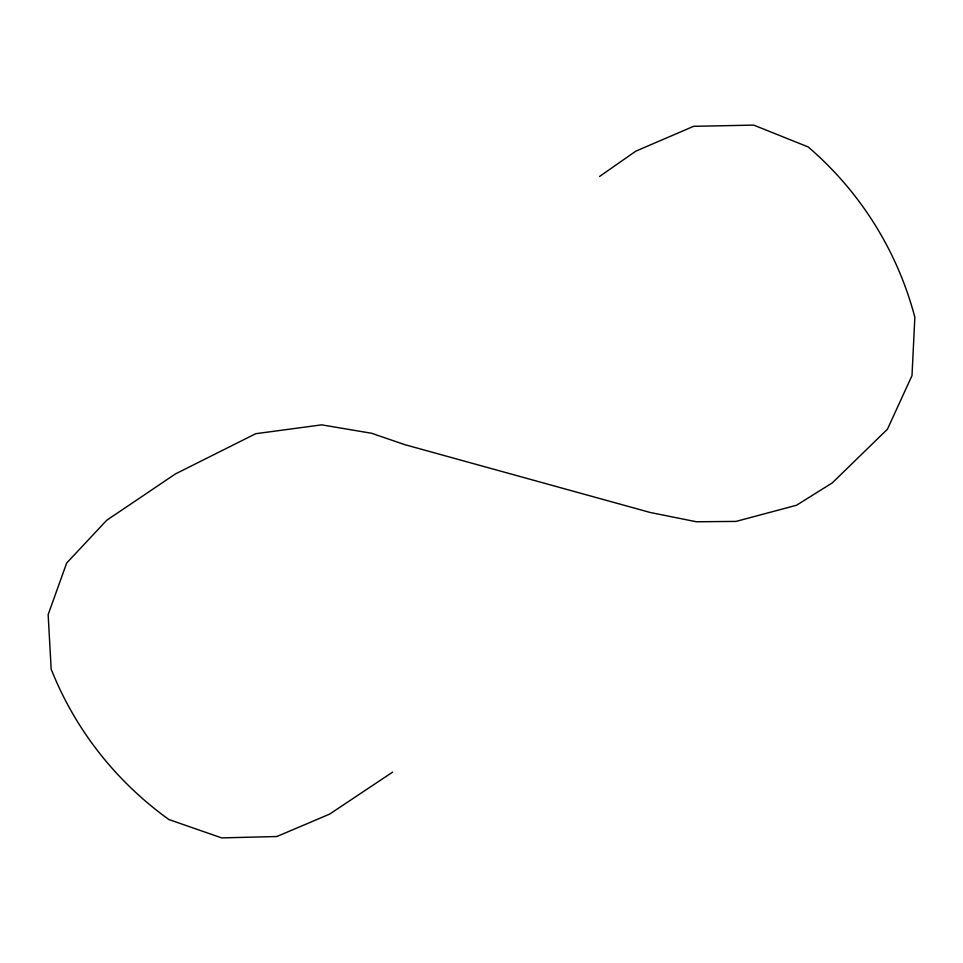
<?xml version="1.0" encoding="UTF-8"?>
<svg xmlns="http://www.w3.org/2000/svg" width="963" height="963" viewBox="0 0 963 963"><rect width="100%" height="100%" fill="white"/><g stroke="black" fill="none" stroke-linecap="round" stroke-linejoin="round"><path stroke-width="1.44" d="M599.564 176.458L635.869 151.131L693.613 126.322L753.704 125.106L808.174 146.942A349.352 343.201 -34.6 0 1 914.85 317.248L911.997 375.618L887.441 429.197L832.309 482.872L796.485 505.274L736.045 521.404L696.466 521.777L650.278 512.497L404.737 444.641L371.634 433.278L321.678 424.852L255.761 433.699L175.386 473.952L106.688 520.297L66.652 563.054L48.15 614.635L51.171 669.116A343.815 334.077 6.8 0 0 168.922 819.549L221.634 837.894L276.863 836.522L329.551 814.144L392.651 772.109"/></g></svg>
